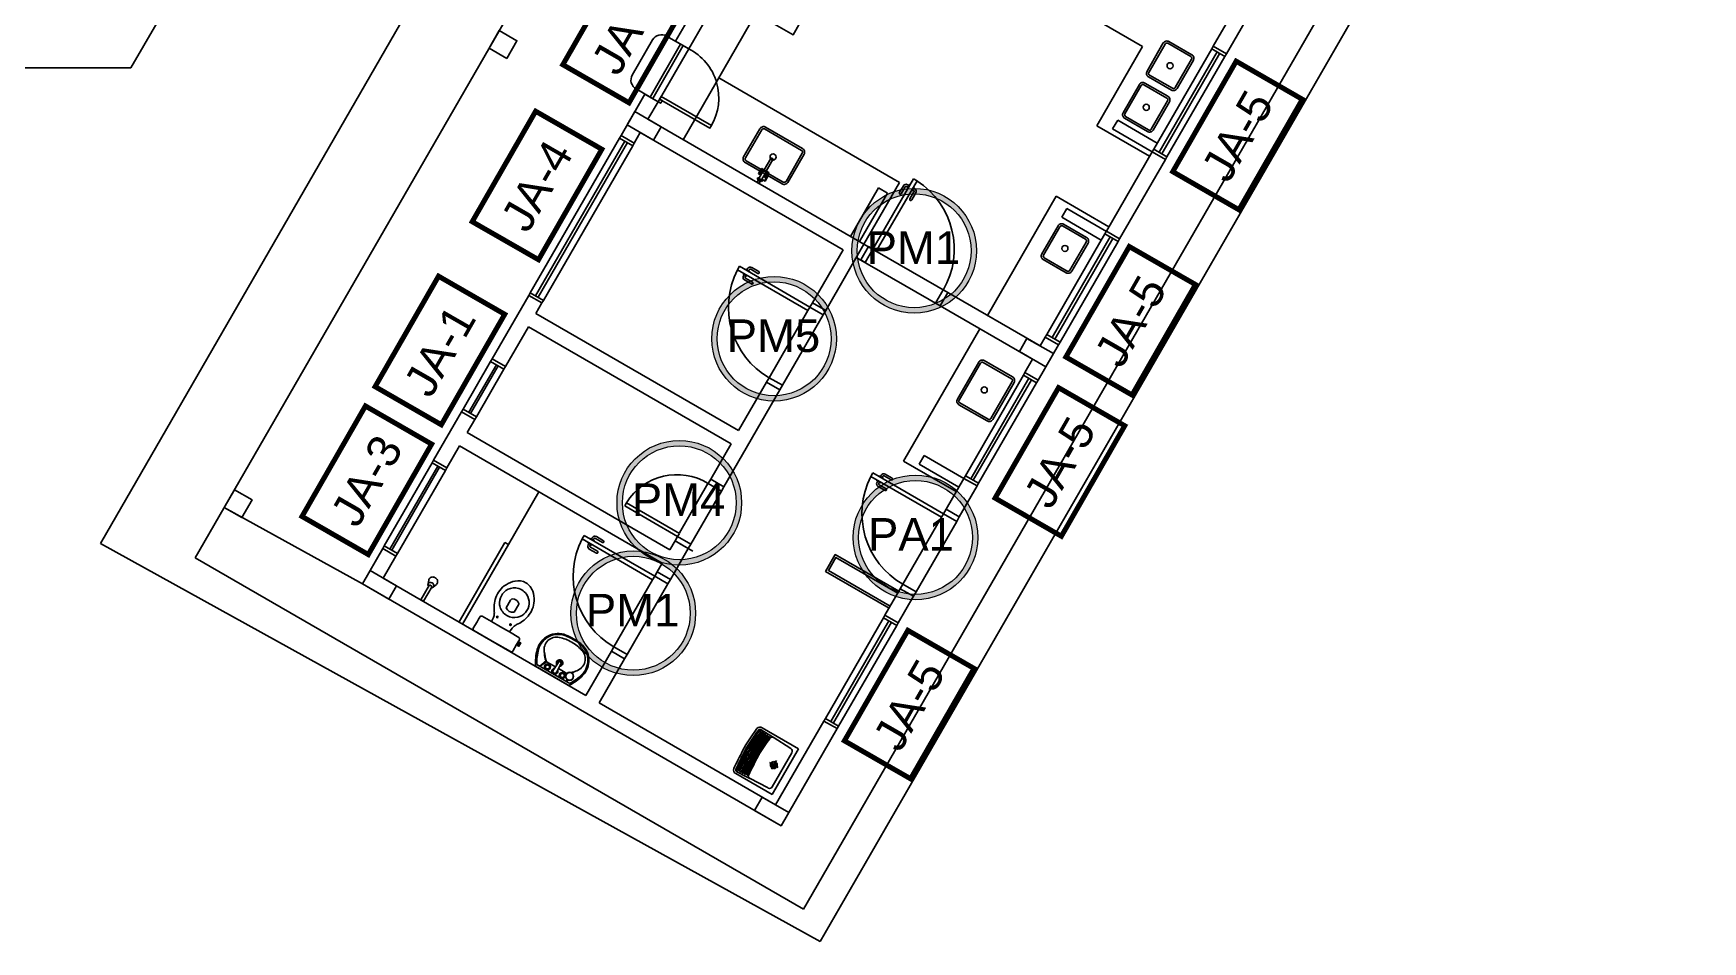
# Model space of a CAD drawing. Header units: inches. Extents: x 48 to 253, y 44 to 126.
# Drawn here: x 195.87 to 212.26, y 77.24 to 86.16 of the extents above; entities that cross this region are included whole.
import ezdxf

# ---------------------------------------------------------------- set-up
doc = ezdxf.new("R2010")
doc.units = ezdxf.units.IN
doc.header["$LTSCALE"] = 100
doc.header["$MEASUREMENT"] = 0
doc.layers.add('ARQ-SMB-1_100', color=1, linetype='Continuous')
doc.layers.add('ARQ-SMB-1_250', color=1, linetype='Continuous')
doc.layers.add('REV-FNDE', color=1, linetype='Continuous', lineweight=30)
doc.styles.add('ESC-50-A20', font='arial.ttf', dxfattribs={"height": 0.1})

msp = doc.modelspace()

# ---------------------------------------------------------------- hatches: boundary and pattern name
at = {"layer": 'ARQ-SMB-1_100'}
h = msp.add_hatch(color=252, dxfattribs=at)
edge = h.paths.add_edge_path()
edge.add_arc((204.519, 84.025), 0.612, 0, 360)
edge = h.paths.add_edge_path(flags=17)
edge.add_arc((204.519, 84.025), 0.559, 0, 360)
h = msp.add_hatch(color=252, dxfattribs=at)
edge = h.paths.add_edge_path()
edge.add_arc((203.143, 83.161), 0.612, 0, 360)
edge = h.paths.add_edge_path(flags=17)
edge.add_arc((203.143, 83.161), 0.559, 0, 360)
h = msp.add_hatch(color=252, dxfattribs=at)
edge = h.paths.add_edge_path()
edge.add_arc((202.212, 81.551), 0.612, 0, 360)
edge = h.paths.add_edge_path(flags=17)
edge.add_arc((202.212, 81.551), 0.559, 0, 360)
h = msp.add_hatch(color=252, dxfattribs=at)
edge = h.paths.add_edge_path()
edge.add_arc((204.532, 81.211), 0.612, 0, 360)
edge = h.paths.add_edge_path(flags=17)
edge.add_arc((204.532, 81.211), 0.559, 0, 360)
h = msp.add_hatch(color=252, dxfattribs=at)
edge = h.paths.add_edge_path()
edge.add_arc((201.76, 80.467), 0.612, 0, 360)
edge = h.paths.add_edge_path(flags=17)
edge.add_arc((201.76, 80.467), 0.559, 0, 360)

# ---------------------------------------------------------------- linework, layer by layer
at = {"layer": 'ARQ-SMB-1_100', "color": 252, "ltscale": 10, "const_width": 0.05}
for points in [[(201.718, 85.477), (202.341, 86.561), (201.691, 86.935), (201.068, 85.851)], [(207.709, 84.427), (208.332, 85.511), (207.682, 85.885), (207.059, 84.801)], [(200.829, 83.937), (201.451, 85.021), (200.801, 85.394), (200.178, 84.31)], [(206.659, 82.609), (207.282, 83.693), (206.632, 84.066), (206.009, 82.982)], [(199.874, 82.317), (200.497, 83.401), (199.847, 83.775), (199.224, 82.691)], [(205.965, 81.223), (206.587, 82.307), (205.937, 82.681), (205.314, 81.597)], [(199.157, 81.043), (199.779, 82.127), (199.129, 82.501), (198.506, 81.417)], [(204.484, 78.842), (205.107, 79.925), (204.457, 80.299), (203.834, 79.215)]]:
    msp.add_lwpolyline(points, close=True, dxfattribs=at)
at = {"layer": 'ARQ-SMB-1_100', "color": 252}
for centre, radius in [((204.519, 84.025), 0.612), ((204.519, 84.025), 0.559), ((203.143, 83.161), 0.612), ((203.143, 83.161), 0.559), ((202.212, 81.551), 0.612), ((202.212, 81.551), 0.559), ((204.532, 81.211), 0.612), ((204.532, 81.211), 0.559), ((201.76, 80.467), 0.612), ((201.76, 80.467), 0.559)]:
    msp.add_circle(centre, radius, dxfattribs=at)
at = {"layer": 'REV-FNDE', "color": 252, "ltscale": 10}
for p, q in [((196.526, 81.15), (205.27, 96.296)), ((201.45, 93.829), (196.825, 85.819)), ((211.907, 92.241), (203.432, 77.562)), ((203.595, 77.244), (212.263, 92.258)), ((207.587, 85.959), (208.375, 87.323)), ((197.456, 81.012), (200.903, 86.982)), ((202.174, 86.082), (202.549, 86.732)), ((202.304, 86.008), (202.679, 86.657)), ((206.763, 86.031), (205.767, 86.606)), ((202.25, 85.115), (202.975, 86.37)), ((207.457, 86.034), (207.582, 86.251)), ((202.176, 86.081), (202.306, 86.006)), ((202.225, 86.053), (201.925, 85.533)), ((202.251, 86.038), (201.951, 85.518)), ((202.304, 86.007), (202.004, 85.488)), ((206.763, 86.031), (206.313, 85.252)), ((207.442, 86.008), (206.872, 85.021)), ((206.924, 84.991), (207.494, 85.978)), ((206.95, 84.976), (207.52, 85.963)), ((207.572, 85.933), (207.002, 84.946)), ((196.825, 85.819), (187.571, 85.819)), ((204.375, 84.696), (202.6, 85.721)), ((201.64, 85.157), (201.874, 85.563)), ((202.004, 85.488), (201.874, 85.563)), ((201.904, 85.315), (202.004, 85.488)), ((204.025, 84.09), (201.904, 85.315)), ((206.468, 85.22), (206.518, 85.306)), ((206.907, 85.081), (206.518, 85.306)), ((201.625, 85.131), (200.748, 83.613)), ((200.8, 83.583), (201.677, 85.101)), ((201.64, 85.157), (201.769, 85.082)), ((201.769, 85.082), (201.829, 85.185)), ((203.82, 84.035), (201.829, 85.185)), ((206.832, 84.952), (206.313, 85.252)), ((206.857, 84.995), (206.468, 85.22)), ((200.826, 83.568), (201.702, 85.086)), ((201.754, 85.056), (200.878, 83.538)), ((206.407, 84.216), (206.857, 84.995)), ((206.987, 84.92), (206.857, 84.995)), ((203.013, 84.768), (202.991, 84.781)), ((202.996, 84.778), (203.026, 84.83)), ((203, 84.776), (203.03, 84.828)), ((203.043, 84.82), (203.021, 84.833)), ((203.052, 84.745), (203.082, 84.797)), ((203.056, 84.743), (203.086, 84.795)), ((203.091, 84.792), (203.069, 84.805)), ((206.537, 84.141), (206.987, 84.92)), ((203.05, 84.712), (203.024, 84.727)), ((203.061, 84.74), (203.039, 84.753)), ((203.895, 84.165), (204.17, 84.641)), ((204.025, 84.09), (204.375, 84.696)), ((204.112, 84.04), (204.512, 84.732)), ((204.147, 84.02), (204.547, 84.712)), ((204.257, 84.591), (204.17, 84.641)), ((204.373, 84.593), (204.413, 84.662)), ((204.391, 84.583), (204.431, 84.652)), ((204.444, 84.655), (204.457, 84.648)), ((204.45, 84.635), (204.475, 84.678)), ((204.45, 84.635), (204.454, 84.632)), ((204.454, 84.673), (204.467, 84.665)), ((204.475, 84.678), (204.479, 84.676)), ((204.493, 84.61), (204.489, 84.612)), ((204.493, 84.61), (204.518, 84.653)), ((204.514, 84.615), (204.501, 84.623)), ((204.524, 84.633), (204.511, 84.64)), ((204.547, 84.712), (204.512, 84.732)), ((204.518, 84.653), (204.514, 84.656)), ((203.982, 84.115), (204.257, 84.591)), ((204.477, 84.533), (204.517, 84.602)), ((204.495, 84.523), (204.535, 84.592)), ((205.238, 83.39), (205.913, 84.559)), ((206.432, 84.259), (205.913, 84.559)), ((205.968, 84.354), (206.018, 84.44)), ((206.407, 84.215), (206.018, 84.44)), ((206.357, 84.129), (205.968, 84.354)), ((206.392, 84.19), (205.822, 83.202)), ((205.874, 83.172), (206.444, 84.16)), ((205.9, 83.157), (206.47, 84.145)), ((206.522, 84.115), (205.952, 83.127)), ((206.537, 84.141), (206.407, 84.216)), ((203.52, 83.515), (203.82, 84.035)), ((203.65, 83.44), (204.025, 84.09)), ((204.773, 83.485), (203.95, 83.96)), ((204.069, 84.065), (203.994, 83.935)), ((204.025, 84.09), (204.848, 83.615)), ((204.112, 84.04), (204.037, 83.91)), ((204.112, 84.04), (204.069, 84.065)), ((204.147, 84.02), (204.112, 84.04)), ((202.783, 83.837), (202.803, 83.872)), ((203.475, 83.437), (202.783, 83.837)), ((203.495, 83.472), (202.803, 83.872)), ((202.837, 83.8), (202.839, 83.804)), ((202.88, 83.775), (202.837, 83.8)), ((202.842, 83.78), (202.85, 83.793)), ((202.862, 83.843), (202.859, 83.839)), ((202.905, 83.818), (202.862, 83.843)), ((202.882, 83.849), (202.875, 83.836)), ((202.899, 83.839), (202.892, 83.826)), ((202.905, 83.818), (202.902, 83.814)), ((202.982, 83.803), (202.913, 83.843)), ((202.992, 83.82), (202.923, 83.86)), ((204.037, 83.91), (203.994, 83.935)), ((202.922, 83.699), (202.853, 83.739)), ((202.859, 83.77), (202.867, 83.783)), ((202.932, 83.716), (202.863, 83.756)), ((202.88, 83.775), (202.882, 83.779)), ((204.805, 83.64), (204.73, 83.51)), ((204.848, 83.615), (204.805, 83.64)), ((200.374, 82.965), (200.733, 83.587)), ((200.863, 83.512), (200.733, 83.587)), ((200.804, 83.409), (200.863, 83.512)), ((203.475, 83.437), (203.495, 83.472)), ((203.495, 83.472), (203.52, 83.515)), ((203.495, 83.472), (203.625, 83.397)), ((203.65, 83.44), (203.52, 83.515)), ((203.52, 83.515), (203.65, 83.44)), ((204.773, 83.485), (204.73, 83.51)), ((204.848, 83.615), (204.773, 83.485)), ((204.848, 83.615), (204.773, 83.485)), ((205.682, 82.96), (204.773, 83.485)), ((205.757, 83.09), (204.848, 83.615)), ((202.795, 82.259), (200.804, 83.409)), ((203.095, 82.779), (203.475, 83.437)), ((203.625, 83.397), (203.225, 82.704)), ((203.625, 83.397), (203.65, 83.44)), ((200.504, 82.89), (200.729, 83.279)), ((202.72, 82.129), (200.729, 83.279)), ((204.413, 81.961), (205.163, 83.26)), ((205.757, 83.09), (205.807, 83.176)), ((205.757, 83.09), (205.807, 83.176)), ((205.937, 83.101), (205.807, 83.176)), ((205.737, 82.755), (205.937, 83.101)), ((200.089, 82.471), (200.359, 82.939)), ((200.415, 82.906), (200.145, 82.439)), ((200.432, 82.896), (200.162, 82.429)), ((200.489, 82.864), (200.219, 82.396)), ((205.592, 82.804), (205.022, 81.817)), ((205.607, 82.83), (205.682, 82.96)), ((205.737, 82.755), (205.607, 82.83)), ((205.737, 82.755), (205.607, 82.83)), ((205.607, 82.83), (205.737, 82.755)), ((202.65, 81.708), (203.2, 82.661)), ((202.795, 82.259), (203.07, 82.736)), ((203.07, 82.736), (203.095, 82.779)), ((203.2, 82.661), (203.07, 82.736)), ((203.07, 82.736), (203.2, 82.661)), ((203.095, 82.779), (203.225, 82.704)), ((203.2, 82.661), (203.225, 82.704)), ((205.074, 81.787), (205.644, 82.774)), ((205.1, 81.772), (205.67, 82.759)), ((205.722, 82.729), (205.152, 81.742)), ((199.799, 81.969), (200.074, 82.445)), ((200.204, 82.37), (200.129, 82.24)), ((202.12, 81.09), (200.129, 82.24)), ((199.929, 81.894), (200.054, 82.11)), ((202.045, 80.96), (200.054, 82.11)), ((202.52, 81.783), (202.72, 82.129)), ((204.568, 81.929), (204.618, 82.016)), ((205.007, 81.791), (204.618, 82.016)), ((199.314, 81.129), (199.784, 81.943)), ((199.84, 81.91), (199.37, 81.096)), ((199.857, 81.9), (199.387, 81.086)), ((199.914, 81.868), (199.444, 81.054)), ((199.929, 81.894), (199.799, 81.969)), ((204.094, 81.81), (204.114, 81.844)), ((204.807, 81.444), (204.114, 81.844)), ((204.194, 81.821), (204.187, 81.808)), ((204.304, 81.792), (204.235, 81.832)), ((204.932, 81.661), (204.413, 81.961)), ((204.957, 81.704), (204.568, 81.929)), ((200.533, 81.141), (200.833, 81.66)), ((202.493, 81.741), (202.215, 81.255)), ((202.325, 81.145), (202.625, 81.665)), ((202.495, 81.74), (202.52, 81.783)), ((202.625, 81.665), (202.495, 81.74)), ((202.65, 81.708), (202.52, 81.783)), ((202.65, 81.708), (202.52, 81.783)), ((202.65, 81.708), (202.52, 81.783)), ((202.65, 81.708), (202.52, 81.783)), ((202.65, 81.708), (202.625, 81.665)), ((204.787, 81.41), (204.094, 81.81)), ((204.149, 81.772), (204.151, 81.777)), ((204.192, 81.747), (204.149, 81.772)), ((204.154, 81.752), (204.162, 81.765)), ((204.234, 81.671), (204.165, 81.711)), ((204.174, 81.816), (204.171, 81.811)), ((204.171, 81.742), (204.179, 81.755)), ((204.217, 81.791), (204.174, 81.816)), ((204.244, 81.688), (204.175, 81.728)), ((204.192, 81.747), (204.194, 81.752)), ((204.211, 81.811), (204.204, 81.798)), ((204.217, 81.791), (204.214, 81.786)), ((204.294, 81.775), (204.225, 81.815)), ((205.007, 81.791), (204.832, 81.487)), ((205.137, 81.716), (204.962, 81.412)), ((205.137, 81.716), (205.007, 81.791)), ((205.137, 81.716), (205.007, 81.791)), ((205.007, 81.791), (205.137, 81.716)), ((197.742, 81.506), (199.099, 80.756)), ((201.693, 81.55), (201.676, 81.52)), ((201.676, 81.52), (202.195, 81.22)), ((202.213, 81.25), (201.693, 81.55)), ((204.787, 81.41), (204.407, 80.751)), ((204.537, 80.676), (204.937, 81.369)), ((204.787, 81.41), (204.807, 81.444)), ((204.807, 81.444), (204.832, 81.487)), ((204.807, 81.444), (204.937, 81.369)), ((204.832, 81.487), (204.962, 81.412)), ((204.937, 81.369), (204.962, 81.412)), ((200.498, 81.161), (200.048, 80.381)), ((200.533, 81.141), (200.498, 81.161)), ((201.258, 81.196), (201.278, 81.23)), ((201.95, 80.796), (201.258, 81.196)), ((201.97, 80.83), (201.278, 81.23)), ((201.312, 81.159), (201.314, 81.163)), ((201.337, 81.202), (201.334, 81.198)), ((201.38, 81.177), (201.337, 81.202)), ((201.357, 81.208), (201.35, 81.195)), ((201.374, 81.198), (201.367, 81.185)), ((201.38, 81.177), (201.377, 81.173)), ((201.457, 81.161), (201.388, 81.201)), ((201.467, 81.179), (201.398, 81.219)), ((202.12, 81.09), (202.17, 81.177)), ((202.195, 81.22), (202.17, 81.177)), ((202.3, 81.102), (202.17, 81.177)), ((202.17, 81.177), (202.3, 81.102)), ((202.195, 81.22), (202.213, 81.25)), ((202.325, 81.145), (202.195, 81.22)), ((196.526, 81.15), (203.595, 77.244)), ((203.432, 77.562), (197.456, 81.012)), ((199.099, 80.756), (199.299, 81.103)), ((199.429, 81.028), (199.299, 81.103)), ((199.304, 80.811), (199.429, 81.028)), ((200.533, 81.141), (200.083, 80.361)), ((201.355, 81.134), (201.312, 81.159)), ((201.317, 81.138), (201.325, 81.151)), ((201.397, 81.057), (201.328, 81.097)), ((201.334, 81.128), (201.342, 81.141)), ((201.407, 81.075), (201.338, 81.115)), ((201.355, 81.134), (201.357, 81.138)), ((202.125, 80.799), (202.3, 81.102)), ((202.344, 81.077), (202.214, 81.152)), ((202.3, 81.102), (202.325, 81.145)), ((201.97, 80.83), (201.995, 80.874)), ((202.045, 80.96), (201.995, 80.874)), ((202.125, 80.799), (201.995, 80.874)), ((201.995, 80.874), (202.125, 80.799)), ((203.212, 78.381), (199.099, 80.756)), ((201.295, 79.661), (199.304, 80.811)), ((199.757, 80.746), (199.672, 80.599)), ((199.698, 80.584), (199.783, 80.731)), ((199.751, 80.792), (199.746, 80.758)), ((199.783, 80.731), (199.757, 80.746)), ((199.794, 80.722), (199.826, 80.75)), ((201.57, 80.138), (201.95, 80.796)), ((202.1, 80.755), (201.7, 80.063)), ((201.95, 80.796), (201.97, 80.83)), ((201.97, 80.83), (202.1, 80.755)), ((202.1, 80.755), (202.125, 80.799)), ((204.232, 80.449), (204.382, 80.708)), ((204.382, 80.708), (204.407, 80.751)), ((204.382, 80.708), (204.512, 80.633)), ((204.407, 80.751), (204.537, 80.676)), ((204.512, 80.633), (204.537, 80.676)), ((199.672, 80.599), (199.698, 80.584)), ((204.362, 80.374), (204.512, 80.633)), ((204.217, 80.423), (203.647, 79.435)), ((203.699, 79.405), (204.269, 80.393)), ((203.725, 79.39), (204.295, 80.378)), ((204.347, 80.348), (203.777, 79.36)), ((204.362, 80.374), (204.232, 80.449)), ((201.545, 80.094), (201.295, 79.661)), ((201.675, 80.019), (201.425, 79.586)), ((201.545, 80.094), (201.57, 80.138)), ((201.675, 80.019), (201.545, 80.094)), ((201.545, 80.094), (201.675, 80.019)), ((201.57, 80.138), (201.7, 80.063)), ((201.675, 80.019), (201.7, 80.063)), ((200.8, 79.947), (201.127, 79.758)), ((201.136, 79.777), (200.812, 79.963)), ((200.841, 79.946), (200.903, 79.999)), ((200.842, 79.946), (200.909, 79.991)), ((200.996, 79.941), (200.909, 79.991)), ((200.975, 79.911), (201.029, 79.989)), ((201.009, 79.891), (201.05, 79.978)), ((201.107, 79.877), (201.025, 79.924)), ((201.102, 79.796), (201.112, 79.813)), ((201.105, 79.794), (201.115, 79.811)), ((201.106, 79.803), (201.107, 79.817)), ((201.109, 79.808), (201.11, 79.815)), ((203.157, 78.586), (201.425, 79.586)), ((203.632, 79.409), (203.157, 78.586)), ((203.762, 79.334), (203.632, 79.409)), ((203.762, 79.334), (203.632, 79.409)), ((203.1, 79.271), (203.017, 79.324)), ((203.026, 79.343), (203.383, 79.137)), ((203.1, 79.271), (203.137, 79.247)), ((203.101, 79.238), (203.104, 79.243)), ((203.308, 79.138), (203.134, 79.249)), ((203.762, 79.334), (203.212, 78.381)), ((202.832, 79.116), (202.849, 79.145)), ((202.866, 79.174), (202.849, 79.145)), ((202.851, 79.108), (202.867, 79.135)), ((202.865, 79.102), (202.879, 79.128)), ((202.882, 79.162), (202.867, 79.135)), ((202.894, 79.153), (202.879, 79.128)), ((202.88, 79.096), (202.894, 79.12)), ((202.889, 79.092), (202.903, 79.115)), ((202.907, 79.144), (202.894, 79.12)), ((202.916, 79.137), (202.903, 79.115)), ((202.905, 79.085), (202.917, 79.106)), ((202.914, 79.081), (202.926, 79.101)), ((202.929, 79.128), (202.917, 79.106)), ((202.937, 79.122), (202.926, 79.101)), ((202.929, 79.074), (202.94, 79.093)), ((202.938, 79.07), (202.949, 79.088)), ((202.951, 79.112), (202.94, 79.093)), ((202.959, 79.106), (202.949, 79.088)), ((202.953, 79.063), (202.963, 79.08)), ((202.972, 79.096), (202.963, 79.08)), ((202.964, 79.059), (202.973, 79.074)), ((202.981, 79.089), (202.973, 79.074)), ((202.979, 79.052), (202.987, 79.066)), ((202.995, 79.08), (202.987, 79.066)), ((203.383, 79.137), (203.123, 78.687)), ((203.318, 79.098), (203.125, 78.763)), ((202.766, 78.893), (203.123, 78.687)), ((202.866, 78.866), (202.778, 78.911)), ((202.866, 78.866), (202.905, 78.845)), ((202.894, 78.881), (202.892, 78.876)), ((203.183, 78.953), (203.098, 79.002)), ((203.116, 78.935), (203.14, 78.977)), ((203.165, 79.02), (203.14, 78.977)), ((203.085, 78.752), (202.902, 78.847))]:
    msp.add_line(p, q, dxfattribs=at)
for points in [[(202.679, 86.657), (202.689, 86.674), (203.399, 86.264), (203.329, 86.143), (202.619, 86.553)], [(202.019, 85.514), (202.044, 85.499), (202.029, 85.473), (202.004, 85.488), (202.019, 85.514)], [(202.019, 85.514), (202.512, 85.229), (202.527, 85.255), (202.033, 85.54), (202.019, 85.514)], [(203.124, 84.933), (203.125, 84.933)], [(203.043, 84.82), (202.994, 84.735)], [(203.069, 84.805), (203.02, 84.72)], [(203.043, 84.82), (203.069, 84.805)], [(203.047, 84.818), (203.111, 84.929)], [(203.065, 84.807), (203.129, 84.919)], [(202.988, 84.716), (202.977, 84.696)], [(202.977, 84.695), (202.988, 84.714)], [(202.977, 84.696), (202.978, 84.694)], [(202.977, 84.696), (202.994, 84.686)], [(202.978, 84.731), (202.983, 84.74)], [(202.978, 84.731), (203.024, 84.704)], [(202.978, 84.694), (202.979, 84.694)], [(202.979, 84.694), (202.993, 84.686)], [(202.988, 84.725), (202.984, 84.718)], [(202.984, 84.718), (203.01, 84.703)], [(203.029, 84.715), (202.985, 84.74)], [(202.988, 84.715), (203.005, 84.705)], [(202.995, 84.686), (202.993, 84.686)], [(202.994, 84.686), (203.005, 84.705)], [(203.006, 84.705), (202.995, 84.686)], [(203.006, 84.704), (203.005, 84.705)], [(203.014, 84.71), (203.01, 84.703)], [(203.024, 84.704), (203.029, 84.713)], [(204.357, 80.665), (204.367, 80.682), (203.744, 81.042), (203.649, 80.877), (204.272, 80.517)], [(204.357, 80.665), (203.751, 81.015), (203.676, 80.885), (204.282, 80.535)], [(200.366, 80.385), (200.455, 80.334), (200.544, 80.283)], [(200.629, 80.185), (200.614, 80.159)], [(200.624, 80.154), (200.639, 80.18)]]:
    msp.add_lwpolyline(points, dxfattribs=at)
for points in [[(200.517, 85.913), (200.344, 86.013), (200.444, 86.186), (200.617, 86.086)], [(207.587, 85.959), (207.572, 85.933), (207.442, 86.008), (207.457, 86.034)], [(202.033, 85.24), (201.774, 85.39), (201.699, 85.26), (201.958, 85.11)], [(201.754, 85.056), (201.769, 85.082), (201.64, 85.157), (201.625, 85.131)], [(207.002, 84.946), (206.987, 84.92), (206.857, 84.995), (206.872, 85.021)], [(203.08, 84.764), (203.084, 84.761), (203.054, 84.709), (203.05, 84.712)], [(206.537, 84.141), (206.522, 84.115), (206.392, 84.19), (206.407, 84.216)], [(200.878, 83.538), (200.863, 83.512), (200.733, 83.587), (200.748, 83.613)], [(205.887, 83.015), (205.627, 83.165), (205.552, 83.035), (205.812, 82.885)], [(205.952, 83.127), (205.937, 83.101), (205.807, 83.176), (205.822, 83.202)], [(200.504, 82.89), (200.489, 82.864), (200.359, 82.939), (200.374, 82.965)], [(205.737, 82.755), (205.722, 82.729), (205.592, 82.804), (205.607, 82.83)], [(200.219, 82.396), (200.204, 82.37), (200.074, 82.445), (200.089, 82.471)], [(199.929, 81.894), (199.914, 81.868), (199.784, 81.943), (199.799, 81.969)], [(205.152, 81.742), (205.137, 81.716), (205.007, 81.791), (205.022, 81.817)], [(197.915, 81.406), (197.742, 81.506), (197.842, 81.679), (198.015, 81.579)], [(199.444, 81.054), (199.429, 81.028), (199.299, 81.103), (199.314, 81.129)], [(199.433, 80.736), (199.174, 80.886), (199.099, 80.756), (199.358, 80.606)], [(204.362, 80.374), (204.347, 80.348), (204.217, 80.423), (204.232, 80.449)], [(203.777, 79.36), (203.762, 79.334), (203.632, 79.409), (203.647, 79.435)], [(203.287, 78.511), (203.027, 78.661), (202.952, 78.531), (203.212, 78.381)]]:
    msp.add_lwpolyline(points, close=True, dxfattribs=at)
for points in [[(202.304, 86.007), (202.087, 86.132, 0.414214), (201.95, 86.096), (201.75, 85.749, 0.414214), (201.787, 85.613), (202.004, 85.488)], [(203.111, 84.929, -1), (203.129, 84.919)], [(202.983, 84.74, -0.414208), (202.985, 84.74)], [(203.029, 84.715, -0.414212), (203.029, 84.713)], [(199.748, 80.732, -0.061293), (199.745, 80.738, -0.104065), (199.743, 80.749, -0.115836), (199.746, 80.758, -0.115836), (199.753, 80.765, -0.104065), (199.763, 80.769, -0.09084), (199.773, 80.769, -0.083285), (199.785, 80.764, -0.083285), (199.794, 80.757, -0.09084), (199.799, 80.748, -0.104065), (199.801, 80.737, -0.115836), (199.798, 80.728, -0.115836), (199.791, 80.721, -0.104065), (199.782, 80.717, -0.061293), (199.774, 80.717, -0.083285)], [(199.751, 80.792, -0.093692), (199.756, 80.804, -0.109452)], [(199.756, 80.804, -0.109452), (199.766, 80.816, -0.102376), (199.781, 80.822, -0.093737), (199.798, 80.822, -0.088426), (199.815, 80.816, -0.088426), (199.828, 80.805, -0.093737), (199.836, 80.79, -0.102376), (199.838, 80.774, -0.109452), (199.834, 80.759, -0.085068), (199.826, 80.75, -0.102376)]]:
    msp.add_lwpolyline(points, format="xyb", dxfattribs=at)
for points in [[(206.821, 85.732), (207.046, 85.602, 0.414214), (207.101, 85.616), (207.261, 85.894, 0.414214), (207.246, 85.948), (207.021, 86.078, 0.414214), (206.966, 86.064), (206.806, 85.786, 0.414214)], [(206.831, 85.749), (207.056, 85.619, 0.414214), (207.083, 85.626), (207.243, 85.904, 0.414214), (207.236, 85.931), (207.011, 86.061, 0.414214), (206.984, 86.054), (206.824, 85.776, 0.414214)], [(206.586, 85.325), (206.811, 85.195, 0.414214), (206.866, 85.209), (207.026, 85.487, 0.414214), (207.011, 85.541), (206.786, 85.671, 0.414214), (206.731, 85.657), (206.571, 85.379, 0.414214)], [(206.596, 85.342), (206.821, 85.212, 0.414214), (206.848, 85.219), (207.008, 85.497, 0.414214), (207.001, 85.524), (206.776, 85.654, 0.414214), (206.749, 85.647), (206.589, 85.369, 0.414214)], [(202.844, 84.946), (203.004, 85.223, -0.414214), (203.059, 85.238), (203.423, 85.028, -0.414214), (203.437, 84.973), (203.277, 84.696, -0.414214), (203.223, 84.681), (202.859, 84.891, -0.414214)], [(202.862, 84.936), (203.022, 85.213, -0.414214), (203.049, 85.22), (203.413, 85.01, -0.414214), (203.42, 84.983), (203.26, 84.706, -0.414214), (203.233, 84.699), (202.869, 84.909, -0.414214)], [(205.787, 83.939), (206.012, 83.809, 0.414214), (206.067, 83.823), (206.227, 84.1, 0.414214), (206.212, 84.155), (205.987, 84.285, 0.414214), (205.932, 84.27), (205.772, 83.993, 0.414214)], [(205.797, 83.956), (206.022, 83.826, 0.414214), (206.049, 83.833), (206.209, 84.11, 0.414214), (206.202, 84.138), (205.977, 84.268, 0.414214), (205.95, 84.26), (205.79, 83.983, 0.414214)], [(205.208, 82.947), (205.485, 82.787, -0.414214), (205.5, 82.732), (205.29, 82.368, -0.414214), (205.235, 82.354), (204.958, 82.514, -0.414214), (204.943, 82.568), (205.153, 82.932, -0.414214)], [(205.198, 82.929), (205.475, 82.769, -0.414214), (205.482, 82.742), (205.272, 82.378, -0.414214), (205.245, 82.371), (204.968, 82.531, -0.414214), (204.961, 82.558), (205.171, 82.922, -0.414214)], [(200.705, 80.766, 0.182004), (200.599, 80.783, 0.098298), (200.51, 80.747, 0.085166), (200.448, 80.691, 0.08648), (200.41, 80.62, 0.067868), (200.394, 80.549, 0.06199), (200.395, 80.482, -0.060779), (200.392, 80.446, -0.023796), (200.386, 80.426), (200.366, 80.385), (200.276, 80.437, 0.424217), (200.251, 80.43), (200.24, 80.41), (200.225, 80.384), (200.188, 80.321, 0.418036), (200.195, 80.297), (200.374, 80.193), (200.553, 80.09, 0.418036), (200.578, 80.096), (200.614, 80.159), (200.624, 80.154), (200.623, 80.151), (200.637, 80.143), (200.646, 80.159), (200.655, 80.174), (200.641, 80.182), (200.639, 80.18), (200.629, 80.185), (200.641, 80.205, 0.424217), (200.635, 80.23), (200.544, 80.283), (200.57, 80.32, -0.023796), (200.584, 80.335, -0.060779), (200.614, 80.356, 0.06199), (200.672, 80.388, 0.067868), (200.726, 80.438, 0.08648), (200.768, 80.506, 0.085166), (200.786, 80.588, 0.098298), (200.772, 80.683, 0.182004)], [(200.578, 80.607, 0.276984), (200.555, 80.595), (200.512, 80.521, 0.393258), (200.589, 80.477), (200.632, 80.55, 0.276984), (200.63, 80.577, 0.2)]]:
    msp.add_lwpolyline(points, format="xyb", close=True, dxfattribs=at)
for centre, radius in [((207.033, 85.84), 0.03), ((206.798, 85.433), 0.03), ((203.133, 84.945), 0.03), ((205.999, 84.047), 0.03), ((205.207, 82.659), 0.03), ((200.424, 80.43), 0.0075), ((200.554, 80.355), 0.0075), ((200.917, 79.94), 0.03), ((200.917, 79.94), 0.02), ((201.063, 79.856), 0.03), ((201.063, 79.856), 0.02), ((201.134, 79.847), 0.04), ((201.134, 79.847), 0.037)]:
    msp.add_circle(centre, radius, dxfattribs=at)
for centre, radius, start, end in [((202.062, 85.526), 0.538, 329.2019, 63.3679), ((203.082, 84.763), 0.0925, 131.0067, 168.856), ((203, 84.81), 0.0925, 311.144, 348.9933), ((204.439, 84.647), 0.03, 60, 150), ((204.439, 84.647), 0.01, 60, 150), ((204.509, 84.607), 0.01, 330, 60), ((204.509, 84.607), 0.03, 330, 60), ((204.112, 84.04), 0.8, 329.9283, 57.134), ((204.382, 84.588), 0.01, 150, 330), ((204.486, 84.528), 0.01, 150, 330), ((203.494, 83.472), 0.8, 152.866, 240.0717), ((202.908, 83.834), 0.03, 60, 150), ((202.908, 83.834), 0.01, 60, 150), ((202.987, 83.811), 0.01, 240, 60), ((202.868, 83.765), 0.03, 150, 240), ((202.868, 83.765), 0.01, 150, 240), ((202.927, 83.707), 0.01, 240, 60), ((202.189, 81.244), 0.583, 58.2792, 148.2792), ((204.22, 81.806), 0.03, 60, 150), ((204.806, 81.445), 0.8, 152.866, 240.0717), ((204.18, 81.737), 0.03, 150, 240), ((204.18, 81.737), 0.01, 150, 240), ((204.22, 81.806), 0.01, 60, 150), ((204.239, 81.68), 0.01, 240, 60), ((204.299, 81.784), 0.01, 240, 60), ((201.969, 80.831), 0.8, 152.866, 240.0717), ((201.383, 81.193), 0.03, 60, 150), ((201.383, 81.193), 0.01, 60, 150), ((201.462, 81.17), 0.01, 240, 60), ((201.343, 81.123), 0.03, 150, 240), ((201.343, 81.123), 0.01, 150, 240), ((201.402, 81.066), 0.01, 240, 60), ((200.6, 80.564), 0.155, 125.7155, 159.7212), ((200.593, 80.566), 0.15, 85.1729, 124.0144), ((200.591, 80.566), 0.15, 60.6903, 84.4676), ((200.588, 80.567), 0.15, 35.5324, 59.3097), ((200.588, 80.57), 0.142, 160.1049, 197.0143), ((200.594, 80.572), 0.149, 197.2668, 239.6252), ((200.583, 80.574), 0.155, 320.2788, 354.2845), ((200.587, 80.569), 0.15, 355.9856, 34.8271), ((200.592, 80.573), 0.149, 240.3748, 282.7332), ((200.593, 80.567), 0.142, 282.9857, 319.8951), ((201.02, 80.058), 0.21, 68.1254, 165.1115), ((201.022, 80.06), 0.2, 67.8851, 164.7183), ((201.007, 80.11), 0.123, 77.587, 190.5597), ((200.943, 79.816), 0.424, 60, 77.587), ((200.876, 79.701), 0.587, 60, 67.8851), ((200.876, 79.701), 0.595, 60, 68.1254), ((200.943, 79.816), 0.424, 42.413, 60), ((200.876, 79.701), 0.587, 52.1149, 60), ((200.876, 79.701), 0.595, 51.8746, 60), ((201.317, 79.979), 0.518, 165.1115, 183.5499), ((201.317, 79.979), 0.505, 164.7183, 181.7928), ((207.573, 80.739), 6.719, 185.5597, 186.1653), ((207.491, 81.319), 6.719, 190.5597, 191.3277), ((200.907, 80.018), 0.0137, 186.1653, 248.2711), ((201.165, 80.019), 0.123, 289.4403, 42.413), ((201.114, 80.007), 0.2, 315.2817, 52.1149), ((201.114, 80.004), 0.21, 314.8885, 51.8746), ((200.916, 80.002), 0.0126, 191.3277, 240), ((200.99, 79.898), 0.03, 98.8043, 21.1957), ((200.99, 79.898), 0.02, 140.3752, 339.6248), ((201.036, 79.978), 0.0315, 267.9488, 212.7672), ((201.036, 79.978), 0.021, 280.9255, 200.2909), ((201.039, 79.983), 0.0118, 334.8124, 145.1876), ((200.897, 80.222), 0.518, 296.4501, 314.8885), ((200.897, 80.222), 0.505, 298.2072, 315.2817), ((198.97, 86.239), 6.719, 288.9341, 289.4403), ((198.426, 86.02), 6.719, 293.9696, 294.4403), ((208.129, 75.763), 6.272, 145.2858, 147.0528), ((208.129, 75.763), 6.252, 145.3505, 147.0636), ((208.129, 75.763), 6.237, 145.3505, 147.0717), ((208.129, 75.763), 6.221, 145.3505, 147.0807), ((208.129, 75.763), 6.21, 145.3505, 147.0864), ((208.129, 75.763), 6.194, 145.3505, 147.0956), ((208.129, 75.763), 6.184, 145.3505, 147.1012), ((208.129, 75.763), 6.167, 145.3505, 147.1103), ((208.129, 75.763), 6.157, 145.3505, 147.1159), ((208.129, 75.763), 6.141, 145.3505, 147.1251), ((203.005, 79.306), 0.043, 59.4533, 137.4084), ((208.129, 75.763), 6.129, 145.3505, 147.1315), ((203.005, 79.305), 0.0225, 57.5085, 145.3505), ((208.129, 75.763), 6.113, 145.3505, 147.1409), ((203.005, 79.305), 0.00825, 322.2737, 148.4273), ((203.028, 79.29), 0.00847, 316.4468, 154.2542), ((203.051, 79.276), 0.00855, 309.8209, 160.8801), ((203.072, 79.261), 0.00857, 309.465, 161.236), ((203.095, 79.245), 0.00851, 337.8745, 159.6393), ((203.122, 79.23), 0.0225, 57.5085, 144.9953), ((208.419, 76.264), 6.272, 152.9472, 154.7142), ((208.419, 76.264), 6.252, 152.9364, 154.6495), ((208.419, 76.264), 6.237, 152.9283, 154.6495), ((208.419, 76.264), 6.221, 152.9193, 154.6495), ((208.419, 76.264), 6.21, 152.9136, 154.6495), ((208.419, 76.264), 6.194, 152.9044, 154.6495), ((208.419, 76.264), 6.184, 152.8988, 154.6495), ((208.419, 76.264), 6.167, 152.8897, 154.6495), ((208.419, 76.264), 6.157, 152.8841, 154.6495), ((208.419, 76.264), 6.141, 152.8749, 154.6495), ((208.419, 76.264), 6.129, 152.8685, 154.6495), ((208.419, 76.264), 6.113, 152.8591, 154.6495), ((203.292, 79.113), 0.03, 330, 57.5085), ((202.788, 78.93), 0.043, 162.5916, 240.5467), ((202.789, 78.931), 0.0225, 154.6495, 242.4915), ((202.789, 78.93), 0.00825, 151.5727, 337.7263), ((202.813, 78.918), 0.00847, 145.7458, 343.5532), ((202.837, 78.906), 0.00855, 139.1199, 350.1791), ((202.861, 78.894), 0.00857, 138.764, 350.535), ((202.886, 78.883), 0.00851, 140.3607, 322.1255), ((202.912, 78.867), 0.0225, 155.0047, 242.4915), ((203.14, 78.977), 0.0341, 150, 330), ((203.14, 78.977), 0.0341, 150, 330), ((203.14, 78.977), 0.0341, 330, 150), ((203.14, 78.977), 0.0341, 330, 150), ((203.14, 78.977), 0.0219, 150, 330), ((203.14, 78.977), 0.0219, 150, 330), ((203.14, 78.977), 0.0219, 330, 150), ((203.14, 78.977), 0.0219, 330, 150), ((203.099, 78.778), 0.03, 242.4915, 330)]:
    msp.add_arc(centre, radius, start, end, dxfattribs=at)

# ---------------------------------------------------------------- texts
at = {"layer": 'ARQ-SMB-1_250', "style": 'ESC-50-A20'}
for tag, p in [('JA-2', (201.611, 85.725)), ('JA-5', (207.603, 84.675)), ('JA-4', (200.722, 84.185)), ('JA-5', (206.553, 82.857)), ('JA-1', (199.768, 82.565)), ('JA-5', (205.858, 81.471)), ('JA-3', (199.05, 81.291)), ('JA-5', (204.378, 79.089))]:
    msp.add_attdef(tag, p, '', height=0.32, rotation=60.1274, dxfattribs=at)
for tag, p in [('PM1', (204.052, 83.895)), ('PM5', (202.677, 83.031)), ('PM4', (201.745, 81.421)), ('PA1', (204.065, 81.081)), ('PM1', (201.294, 80.337))]:
    msp.add_attdef(tag, p, '', height=0.32, dxfattribs=at)

doc.saveas('drawing.dxf')
